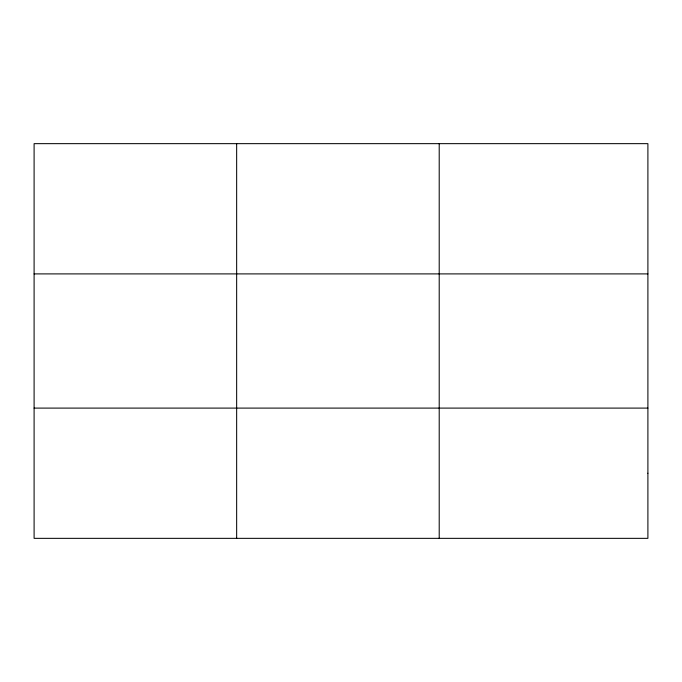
<?xml version="1.0" encoding="UTF-8"?>
<svg xmlns="http://www.w3.org/2000/svg" width="682" height="682" viewBox="0 0 682 682"><rect width="100%" height="100%" fill="white"/><g stroke="black" fill="none" stroke-linecap="round" stroke-linejoin="round"><path stroke-width="1.02" d="M236.654 143.655L236.654 538.345M439.208 143.655L439.208 538.345M34.1 273.9L647.9 273.9M34.1 408.1L647.9 408.1M647.9 473.223L647.9 538.345L34.1 538.345L34.1 143.655L647.9 143.655L647.9 473.223"/></g></svg>
